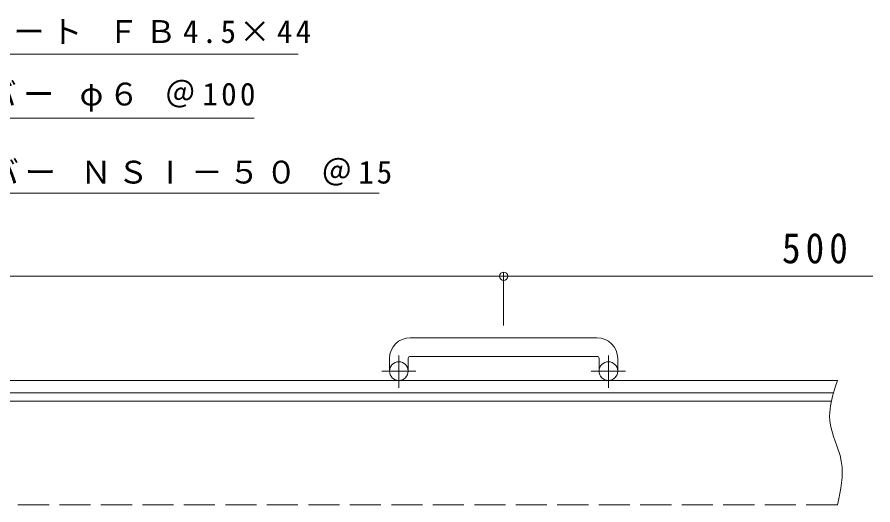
# Model space of a CAD drawing. Units: millimetres, scale not verified. Extents: x -889 to 904, y -688 to 680.
# Drawn here: x -171.6 to 240.8, y 445 to 680.1 of the extents above; entities that cross this region are included whole.
import ezdxf

# ---------------------------------------------------------------- set-up
doc = ezdxf.new("R2010")
doc.units = ezdxf.units.MM
doc.header["$LTSCALE"] = 5
doc.header["$PDMODE"] = 32
doc.header["$PDSIZE"] = 4
doc.linetypes.add('CHAIN1', pattern=[8, 5, -1, 1, -1])
doc.linetypes.add('DASHED3', pattern=[4, 3, -1])
for name, color, linetype, lineweight in [('0-1_躯体', 2, 'Continuous', 9), ('0-2_仕上', 3, 'Continuous', 9), ('0-4_その他', 7, 'Continuous', 9), ('0-5_寸法', 7, 'Continuous', 9)]:
    doc.layers.add(name, color=color, linetype=linetype, lineweight=lineweight)
doc.styles.add('ＭＳ ゴシック', font='')
doc.styles.get('ＭＳ ゴシック').set_extended_font_data('MS Gothic')

msp = doc.modelspace()

# ---------------------------------------------------------------- linework, layer by layer
at = {"layer": '0-1_躯体'}
for p, q in [((107.87, 525.57), (17.87, 525.57)), ((17.87, 516.57), (107.87, 516.57)), ((7.87, 515.57), (7.87, 509.47)), ((16.87, 515.57), (16.87, 509.47)), ((108.87, 515.57), (108.87, 509.47)), ((117.87, 515.57), (117.87, 509.47)), ((223.758, 504.97), (-687.13, 504.97)), ((221.895, 498.97), (-687.13, 498.97))]:
    msp.add_line(p, q, dxfattribs=at)
at = {"layer": '0-1_躯体', "linetype": 'CHAIN1'}
for p, q in [((12.37, 501.363), (12.37, 516.96)), ((113.37, 501.363), (113.37, 516.96)), ((20.533, 509.47), (4.125, 509.47)), ((121.533, 509.47), (105.125, 509.47))]:
    msp.add_line(p, q, dxfattribs=at)
at = {"layer": '0-1_躯体', "linetype": 'DASHED3'}
msp.add_line((223.758, 444.971), (-687.13, 444.971), dxfattribs=at)
at = {"layer": '0-1_躯体'}
msp.add_lwpolyline([(223.758, 504.97), (222.856, 502.2), (221.438, 497.433), (220.402, 492.686), (219.99, 487.975), (220.133, 485.264), (220.59, 482.579), (221.914, 477.977), (223.535, 473.382), (225.008, 468.763), (225.619, 466.062), (225.976, 463.173), (225.966, 458.14), (225.363, 453.057), (224.395, 447.943), (223.758, 444.971)], dxfattribs=at)
for centre in [(12.37, 509.47), (113.37, 509.47)]:
    msp.add_circle(centre, 4.5, dxfattribs=at)
for centre, radius, start, end in [((17.87, 515.57), 10, 90, 180), ((107.87, 515.57), 10, 0, 90), ((17.87, 515.57), 1, 90, 180), ((107.87, 515.57), 1, 0, 90)]:
    msp.add_arc(centre, radius, start, end, dxfattribs=at)
at = {"layer": '0-2_仕上'}
msp.add_line((-186.13, 494.971), (220.9, 494.971), dxfattribs=at)
at = {"layer": '0-4_その他'}
for p, q in [((62.87, 531.512), (62.87, 557.004)), ((-687.13, 555.204), (240.848, 555.204))]:
    msp.add_line(p, q, dxfattribs=at)
msp.add_point((62.87, 555.204), dxfattribs=at)
at = {"layer": '0-5_寸法'}
for p, q in [((-265.803, 662.238), (-36.176, 662.238)), ((-243.416, 631.387), (-57.288, 631.387)), ((-242.281, 595.258), (2.964, 595.258))]:
    msp.add_line(p, q, dxfattribs=at)

# ---------------------------------------------------------------- texts
at = {"layer": '0-4_その他', "color": 2, "insert": (197.009, 561.204), "char_height": 14.66, "attachment_point": 7, "style": 'ＭＳ ゴシック'}
msp.add_mtext('\\T1.27;\\W0.9;500', dxfattribs=at)
at = {"layer": '0-5_寸法', "char_height": 11, "attachment_point": 7, "style": 'ＭＳ ゴシック'}
for s, insert in [('\\T1.21;エンドプレート\\~ＦＢ4.5×44', (-264.142, 667.019)), ('\\T1.21;クロスバー\\~φ６\\~＠100', (-241.288, 634.542)), ('\\T1.19;メインバー\\~ＮＳⅠ－５０\\~＠15', (-239.283, 598.859))]:
    msp.add_mtext(s, dxfattribs=dict(at, insert=insert))

doc.saveas('drawing.dxf')
